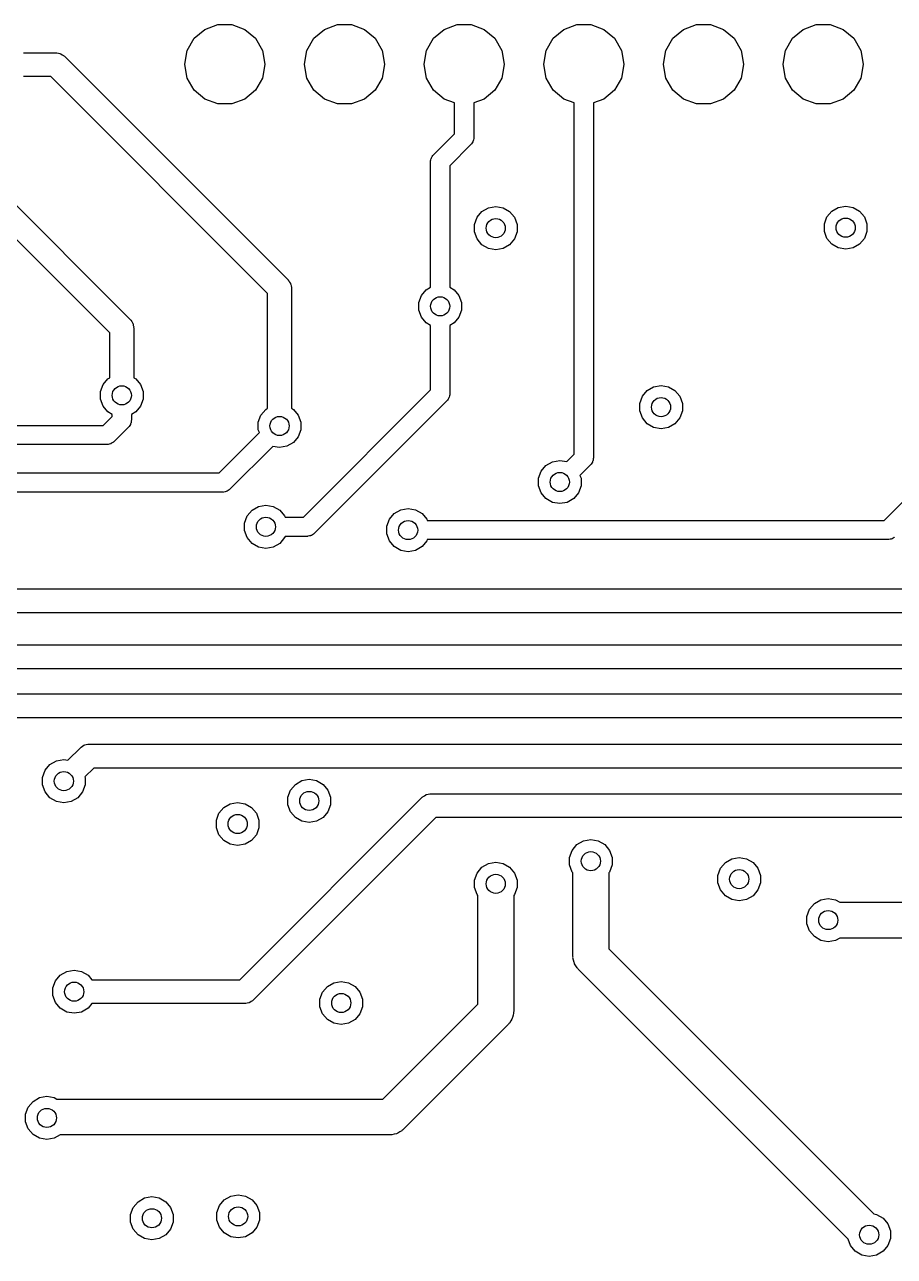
# Model space of a CAD drawing. Extents: x 91.5 to 189.2, y -113.3 to -60.6.
# Drawn here: x 150.19 to 168.65, y -88.08 to -61.93 of the extents above; entities that cross this region are included whole.
import ezdxf

# ---------------------------------------------------------------- set-up
doc = ezdxf.new("R2010")
doc.units = 0
doc.header["$MEASUREMENT"] = 0
doc.layers.add('BLACK', color=7, linetype='CONTINUOUS')

msp = doc.modelspace()

# ---------------------------------------------------------------- linework, layer by layer
at = {"layer": 'Black'}
for p, q in [((154.015, -62.0306), (154.292, -61.9297)), ((154.292, -61.9297), (154.588, -61.9297)), ((154.588, -61.9297), (154.865, -62.0306)), ((156.555, -62.0306), (156.832, -61.9297)), ((156.832, -61.9297), (157.128, -61.9297)), ((157.128, -61.9297), (157.405, -62.0306)), ((159.095, -62.0306), (159.372, -61.9297)), ((159.372, -61.9297), (159.668, -61.9297)), ((159.668, -61.9297), (159.945, -62.0306)), ((161.635, -62.0306), (161.912, -61.9297)), ((161.912, -61.9297), (162.208, -61.9297)), ((162.208, -61.9297), (162.485, -62.0306)), ((164.175, -62.0306), (164.452, -61.9297)), ((164.452, -61.9297), (164.748, -61.9297)), ((164.748, -61.9297), (165.025, -62.0306)), ((166.715, -62.0306), (166.992, -61.9297)), ((166.992, -61.9297), (167.288, -61.9297)), ((167.288, -61.9297), (167.565, -62.0306)), ((153.641, -62.476), (153.789, -62.2204)), ((153.789, -62.2204), (154.015, -62.0306)), ((154.865, -62.0306), (155.091, -62.2204)), ((155.091, -62.2204), (155.239, -62.476)), ((156.181, -62.476), (156.329, -62.2204)), ((156.329, -62.2204), (156.555, -62.0306)), ((157.405, -62.0306), (157.631, -62.2204)), ((157.631, -62.2204), (157.779, -62.476)), ((158.721, -62.476), (158.869, -62.2204)), ((158.869, -62.2204), (159.095, -62.0306)), ((159.945, -62.0306), (160.171, -62.2204)), ((160.171, -62.2204), (160.319, -62.476)), ((161.261, -62.476), (161.409, -62.2204)), ((161.409, -62.2204), (161.635, -62.0306)), ((162.485, -62.0306), (162.711, -62.2204)), ((162.711, -62.2204), (162.859, -62.476)), ((163.801, -62.476), (163.949, -62.2204)), ((163.949, -62.2204), (164.175, -62.0306)), ((165.025, -62.0306), (165.251, -62.2204)), ((165.251, -62.2204), (165.399, -62.476)), ((166.341, -62.476), (166.489, -62.2204)), ((166.489, -62.2204), (166.715, -62.0306)), ((167.565, -62.0306), (167.791, -62.2204)), ((167.791, -62.2204), (167.939, -62.476)), ((153.59, -62.7668), (153.641, -62.476)), ((155.239, -62.476), (155.29, -62.7668)), ((156.13, -62.7668), (156.181, -62.476)), ((157.779, -62.476), (157.83, -62.7668)), ((158.67, -62.7668), (158.721, -62.476)), ((160.319, -62.476), (160.37, -62.7668)), ((161.21, -62.7668), (161.261, -62.476)), ((162.859, -62.476), (162.91, -62.7668)), ((163.75, -62.7668), (163.801, -62.476)), ((165.399, -62.476), (165.45, -62.7668)), ((166.29, -62.7668), (166.341, -62.476)), ((167.939, -62.476), (167.99, -62.7668)), ((150.166, -62.526), (150.85, -62.526)), ((150.85, -62.526), (150.861, -62.5279)), ((150.861, -62.5279), (150.872, -62.527)), ((150.872, -62.527), (150.904, -62.5356)), ((150.904, -62.5356), (150.937, -62.5413)), ((150.937, -62.5413), (150.947, -62.5469)), ((150.947, -62.5469), (150.957, -62.5498)), ((150.957, -62.5498), (150.985, -62.5688)), ((150.985, -62.5688), (151.013, -62.5854)), ((151.013, -62.5854), (151.02, -62.594)), ((151.02, -62.594), (151.03, -62.6004)), ((151.03, -62.6004), (155.78, -67.3504)), ((153.59, -62.7732), (153.59, -62.7668)), ((153.641, -63.064), (153.59, -62.7732)), ((155.29, -62.7732), (155.239, -63.064)), ((155.29, -62.7668), (155.29, -62.7732)), ((156.13, -62.7732), (156.13, -62.7668)), ((156.181, -63.064), (156.13, -62.7732)), ((157.83, -62.7732), (157.779, -63.064)), ((157.83, -62.7668), (157.83, -62.7732)), ((158.67, -62.7732), (158.67, -62.7668)), ((158.721, -63.064), (158.67, -62.7732)), ((160.37, -62.7732), (160.319, -63.064)), ((160.37, -62.7668), (160.37, -62.7732)), ((161.21, -62.7732), (161.21, -62.7668)), ((161.261, -63.064), (161.21, -62.7732)), ((162.91, -62.7732), (162.859, -63.064)), ((162.91, -62.7668), (162.91, -62.7732)), ((163.75, -62.7732), (163.75, -62.7668)), ((163.801, -63.064), (163.75, -62.7732)), ((165.45, -62.7732), (165.399, -63.064)), ((165.45, -62.7668), (165.45, -62.7732)), ((166.29, -62.7732), (166.29, -62.7668)), ((166.341, -63.064), (166.29, -62.7732)), ((167.99, -62.7732), (167.939, -63.064)), ((167.99, -62.7668), (167.99, -62.7732)), ((147.507, -63.2677), (152.43, -68.1904)), ((150.745, -63.034), (150.166, -63.034)), ((155.346, -67.6352), (150.745, -63.034)), ((153.789, -63.3196), (153.641, -63.064)), ((155.239, -63.064), (155.091, -63.3196)), ((156.329, -63.3196), (156.181, -63.064)), ((157.779, -63.064), (157.631, -63.3196)), ((158.869, -63.3196), (158.721, -63.064)), ((160.319, -63.064), (160.171, -63.3196)), ((161.409, -63.3196), (161.261, -63.064)), ((162.859, -63.064), (162.711, -63.3196)), ((163.949, -63.3196), (163.801, -63.064)), ((165.399, -63.064), (165.251, -63.3196)), ((166.489, -63.3196), (166.341, -63.064)), ((167.939, -63.064), (167.791, -63.3196)), ((154.015, -63.5094), (153.789, -63.3196)), ((154.292, -63.6103), (154.015, -63.5094)), ((154.865, -63.5094), (154.588, -63.6103)), ((155.091, -63.3196), (154.865, -63.5094)), ((156.555, -63.5094), (156.329, -63.3196)), ((156.832, -63.6103), (156.555, -63.5094)), ((157.405, -63.5094), (157.128, -63.6103)), ((157.631, -63.3196), (157.405, -63.5094)), ((159.095, -63.5094), (158.869, -63.3196)), ((159.317, -63.5901), (159.095, -63.5094)), ((159.945, -63.5094), (159.723, -63.5901)), ((160.171, -63.3196), (159.945, -63.5094)), ((161.635, -63.5094), (161.409, -63.3196)), ((161.857, -63.5901), (161.635, -63.5094)), ((162.485, -63.5094), (162.263, -63.5901)), ((162.711, -63.3196), (162.485, -63.5094)), ((164.175, -63.5094), (163.949, -63.3196)), ((164.452, -63.6103), (164.175, -63.5094)), ((165.025, -63.5094), (164.748, -63.6103)), ((165.251, -63.3196), (165.025, -63.5094)), ((166.715, -63.5094), (166.489, -63.3196)), ((166.992, -63.6103), (166.715, -63.5094)), ((167.565, -63.5094), (167.288, -63.6103)), ((167.791, -63.3196), (167.565, -63.5094)), ((151.996, -68.4752), (147.095, -63.574)), ((154.588, -63.6103), (154.292, -63.6103)), ((157.128, -63.6103), (156.832, -63.6103)), ((159.317, -64.2458), (159.317, -63.5901)), ((159.723, -63.5901), (159.723, -64.33)), ((161.857, -71.0458), (161.857, -63.5901)), ((162.263, -63.5901), (162.263, -71.13)), ((164.748, -63.6103), (164.452, -63.6103)), ((167.288, -63.6103), (166.992, -63.6103)), ((158.866, -64.6963), (159.317, -64.2458)), ((159.664, -64.4737), (159.213, -64.9242)), ((159.669, -64.4664), (159.664, -64.4737)), ((159.676, -64.4606), (159.669, -64.4664)), ((159.689, -64.4376), (159.676, -64.4606)), ((159.704, -64.4159), (159.689, -64.4376)), ((159.706, -64.4072), (159.704, -64.4159)), ((159.711, -64.3995), (159.706, -64.4072)), ((159.716, -64.3733), (159.711, -64.3995)), ((159.722, -64.3477), (159.716, -64.3733)), ((159.723, -64.33), (159.722, -64.3388)), ((159.722, -64.3388), (159.722, -64.3477)), ((158.807, -64.84), (158.808, -64.8312)), ((158.807, -67.5054), (158.807, -64.84)), ((158.808, -64.8223), (158.814, -64.7967)), ((158.808, -64.8312), (158.808, -64.8223)), ((158.814, -64.7967), (158.819, -64.7705)), ((158.819, -64.7705), (158.824, -64.7628)), ((158.824, -64.7628), (158.826, -64.7541)), ((158.826, -64.7541), (158.841, -64.7324)), ((158.841, -64.7324), (158.854, -64.7094)), ((158.854, -64.7094), (158.861, -64.7036)), ((158.861, -64.7036), (158.866, -64.6963)), ((159.213, -64.9242), (159.213, -67.5054)), ((159.895, -65.8984), (160.033, -65.8187)), ((160.033, -65.8187), (160.19, -65.7911)), ((160.19, -65.7911), (160.347, -65.8187)), ((160.347, -65.8187), (160.485, -65.8984)), ((167.223, -66.0105), (167.325, -65.8884)), ((167.325, -65.8884), (167.463, -65.8087)), ((167.463, -65.8087), (167.62, -65.7811)), ((167.62, -65.7811), (167.777, -65.8087)), ((167.777, -65.8087), (167.915, -65.8884)), ((167.915, -65.8884), (168.017, -66.0105)), ((159.738, -66.1703), (159.793, -66.0205)), ((159.793, -66.0205), (159.895, -65.8984)), ((160.485, -65.8984), (160.587, -66.0205)), ((160.587, -66.0205), (160.642, -66.1703)), ((167.168, -66.1603), (167.223, -66.0105)), ((168.017, -66.0105), (168.072, -66.1603)), ((159.738, -66.3297), (159.738, -66.1703)), ((159.793, -66.4795), (159.738, -66.3297)), ((160.642, -66.3297), (160.587, -66.4795)), ((160.642, -66.1703), (160.642, -66.3297)), ((167.168, -66.3197), (167.168, -66.1603)), ((167.223, -66.4695), (167.168, -66.3197)), ((168.072, -66.3197), (168.017, -66.4695)), ((168.072, -66.1603), (168.072, -66.3197)), ((159.895, -66.6016), (159.793, -66.4795)), ((160.033, -66.6813), (159.895, -66.6016)), ((160.485, -66.6016), (160.347, -66.6813)), ((160.587, -66.4795), (160.485, -66.6016)), ((167.325, -66.5916), (167.223, -66.4695)), ((167.463, -66.6713), (167.325, -66.5916)), ((167.62, -66.6989), (167.463, -66.6713)), ((167.777, -66.6713), (167.62, -66.6989)), ((167.915, -66.5916), (167.777, -66.6713)), ((168.017, -66.4695), (167.915, -66.5916)), ((160.19, -66.7089), (160.033, -66.6813)), ((160.347, -66.6813), (160.19, -66.7089)), ((155.78, -67.3504), (155.786, -67.3595)), ((155.786, -67.3595), (155.795, -67.3667)), ((155.795, -67.3667), (155.811, -67.3955)), ((155.811, -67.3955), (155.83, -67.4227)), ((155.83, -67.4227), (155.833, -67.4334)), ((155.833, -67.4334), (155.839, -67.4431)), ((155.839, -67.4431), (155.844, -67.4758)), ((155.346, -70.0748), (155.346, -67.6352)), ((155.844, -67.4758), (155.853, -67.5079)), ((155.853, -67.5079), (155.852, -67.519)), ((155.852, -67.519), (155.854, -67.53)), ((155.854, -67.53), (155.854, -70.0748)), ((158.558, -67.8303), (158.613, -67.6805)), ((158.613, -67.6805), (158.715, -67.5584)), ((158.715, -67.5584), (158.807, -67.5054)), ((159.213, -67.5054), (159.305, -67.5584)), ((159.305, -67.5584), (159.407, -67.6805)), ((159.407, -67.6805), (159.462, -67.8303)), ((158.558, -67.9897), (158.558, -67.8303)), ((159.462, -67.8303), (159.462, -67.9897)), ((152.43, -68.1904), (152.436, -68.1995)), ((152.436, -68.1995), (152.445, -68.2067)), ((152.445, -68.2067), (152.461, -68.2355)), ((152.461, -68.2355), (152.48, -68.2627)), ((158.613, -68.1395), (158.558, -67.9897)), ((158.715, -68.2616), (158.613, -68.1395)), ((159.407, -68.1395), (159.305, -68.2616)), ((159.462, -67.9897), (159.407, -68.1395)), ((151.996, -69.4248), (151.996, -68.4752)), ((152.48, -68.2627), (152.483, -68.2734)), ((152.483, -68.2734), (152.489, -68.2831)), ((152.489, -68.2831), (152.494, -68.3158)), ((152.494, -68.3158), (152.503, -68.3479)), ((152.503, -68.3479), (152.502, -68.359)), ((152.502, -68.359), (152.504, -68.37)), ((152.504, -68.37), (152.504, -69.4248)), ((158.807, -68.3146), (158.715, -68.2616)), ((158.807, -69.6858), (158.807, -68.3146)), ((159.305, -68.2616), (159.213, -68.3146)), ((159.213, -68.3146), (159.213, -69.77)), ((151.853, -69.5705), (151.955, -69.4484)), ((151.955, -69.4484), (151.996, -69.4248)), ((152.504, -69.4248), (152.545, -69.4484)), ((152.545, -69.4484), (152.647, -69.5705)), ((151.798, -69.7203), (151.853, -69.5705)), ((151.798, -69.8797), (151.798, -69.7203)), ((152.647, -69.5705), (152.702, -69.7203)), ((152.702, -69.7203), (152.702, -69.8797)), ((156.106, -72.3868), (158.807, -69.6858)), ((159.206, -69.8133), (159.201, -69.8395)), ((159.212, -69.7877), (159.206, -69.8133)), ((159.213, -69.77), (159.212, -69.7788)), ((159.212, -69.7788), (159.212, -69.7877)), ((163.303, -69.8205), (163.405, -69.6984)), ((163.405, -69.6984), (163.543, -69.6187)), ((163.543, -69.6187), (163.7, -69.5911)), ((163.7, -69.5911), (163.857, -69.6187)), ((163.857, -69.6187), (163.995, -69.6984)), ((163.995, -69.6984), (164.097, -69.8205)), ((151.853, -70.0295), (151.798, -69.8797)), ((151.955, -70.1516), (151.853, -70.0295)), ((152.647, -70.0295), (152.545, -70.1516)), ((152.702, -69.8797), (152.647, -70.0295)), ((155.305, -70.0984), (155.346, -70.0748)), ((155.854, -70.0748), (155.895, -70.0984)), ((159.154, -69.9137), (156.334, -72.7337)), ((159.159, -69.9064), (159.154, -69.9137)), ((159.166, -69.9006), (159.159, -69.9064)), ((159.179, -69.8776), (159.166, -69.9006)), ((159.194, -69.8559), (159.179, -69.8776)), ((159.196, -69.8472), (159.194, -69.8559)), ((159.201, -69.8395), (159.196, -69.8472)), ((163.248, -69.9703), (163.303, -69.8205)), ((163.248, -70.1297), (163.248, -69.9703)), ((164.097, -69.8205), (164.152, -69.9703)), ((164.152, -69.9703), (164.152, -70.1297)), ((151.856, -70.4368), (152.047, -70.2458)), ((152.047, -70.2046), (151.955, -70.1516)), ((152.047, -70.2458), (152.047, -70.2046)), ((152.453, -70.33), (152.452, -70.3388)), ((152.452, -70.3388), (152.452, -70.3477)), ((152.545, -70.1516), (152.453, -70.2046)), ((152.453, -70.2046), (152.453, -70.33)), ((155.148, -70.3703), (155.203, -70.2205)), ((155.203, -70.2205), (155.305, -70.0984)), ((155.895, -70.0984), (155.997, -70.2205)), ((155.997, -70.2205), (156.052, -70.3703)), ((163.303, -70.2795), (163.248, -70.1297)), ((163.405, -70.4016), (163.303, -70.2795)), ((164.097, -70.2795), (163.995, -70.4016)), ((164.152, -70.1297), (164.097, -70.2795)), ((142.22, -70.4368), (151.856, -70.4368)), ((152.394, -70.4737), (152.084, -70.7837)), ((152.399, -70.4664), (152.394, -70.4737)), ((152.406, -70.4606), (152.399, -70.4664)), ((152.419, -70.4376), (152.406, -70.4606)), ((152.434, -70.4159), (152.419, -70.4376)), ((152.436, -70.4072), (152.434, -70.4159)), ((152.441, -70.3995), (152.436, -70.4072)), ((152.446, -70.3733), (152.441, -70.3995)), ((152.452, -70.3477), (152.446, -70.3733)), ((154.316, -71.4468), (155.171, -70.5919)), ((155.148, -70.5297), (155.148, -70.3703)), ((155.171, -70.5919), (155.148, -70.5297)), ((156.052, -70.5297), (155.997, -70.6795)), ((156.052, -70.3703), (156.052, -70.5297)), ((163.543, -70.4813), (163.405, -70.4016)), ((163.7, -70.5089), (163.543, -70.4813)), ((163.857, -70.4813), (163.7, -70.5089)), ((163.995, -70.4016), (163.857, -70.4813)), ((151.94, -70.8432), (142.304, -70.8432)), ((151.949, -70.8416), (151.94, -70.8432)), ((151.958, -70.8424), (151.949, -70.8416)), ((151.983, -70.8356), (151.958, -70.8424)), ((152.009, -70.8309), (151.983, -70.8356)), ((152.017, -70.8265), (152.009, -70.8309)), ((152.026, -70.8242), (152.017, -70.8265)), ((152.048, -70.8089), (152.026, -70.8242)), ((152.071, -70.7957), (152.048, -70.8089)), ((152.076, -70.7888), (152.071, -70.7957)), ((152.084, -70.7837), (152.076, -70.7888)), ((155.895, -70.8016), (155.757, -70.8813)), ((155.997, -70.6795), (155.895, -70.8016)), ((155.454, -70.8832), (154.544, -71.7937)), ((155.6, -70.9089), (155.454, -70.8832)), ((155.757, -70.8813), (155.6, -70.9089)), ((161.696, -71.2068), (161.857, -71.0458)), ((161.153, -71.4105), (161.255, -71.2884)), ((161.255, -71.2884), (161.393, -71.2087)), ((161.393, -71.2087), (161.55, -71.1811)), ((161.55, -71.1811), (161.696, -71.2068)), ((162.204, -71.2737), (161.979, -71.4981)), ((162.209, -71.2664), (162.204, -71.2737)), ((162.216, -71.2606), (162.209, -71.2664)), ((162.229, -71.2376), (162.216, -71.2606)), ((162.244, -71.2159), (162.229, -71.2376)), ((162.246, -71.2072), (162.244, -71.2159)), ((162.251, -71.1995), (162.246, -71.2072)), ((162.256, -71.1733), (162.251, -71.1995)), ((162.262, -71.1477), (162.256, -71.1733)), ((162.263, -71.13), (162.262, -71.1388)), ((162.262, -71.1388), (162.262, -71.1477)), ((143.04, -71.4468), (154.316, -71.4468)), ((161.098, -71.5603), (161.153, -71.4105)), ((161.098, -71.7197), (161.098, -71.5603)), ((161.979, -71.4981), (162.002, -71.5603)), ((162.002, -71.5603), (162.002, -71.7197)), ((168.436, -72.4568), (169.46, -71.4326)), ((154.4, -71.8532), (143.124, -71.8532)), ((154.409, -71.8516), (154.4, -71.8532)), ((154.418, -71.8524), (154.409, -71.8516)), ((154.443, -71.8456), (154.418, -71.8524)), ((154.469, -71.8409), (154.443, -71.8456)), ((154.477, -71.8365), (154.469, -71.8409)), ((154.486, -71.8342), (154.477, -71.8365)), ((154.508, -71.8189), (154.486, -71.8342)), ((154.531, -71.8057), (154.508, -71.8189)), ((154.536, -71.7988), (154.531, -71.8057)), ((154.544, -71.7937), (154.536, -71.7988)), ((161.153, -71.8695), (161.098, -71.7197)), ((161.255, -71.9916), (161.153, -71.8695)), ((161.947, -71.8695), (161.845, -71.9916)), ((162.002, -71.7197), (161.947, -71.8695)), ((155.015, -72.2384), (155.153, -72.1587)), ((155.153, -72.1587), (155.31, -72.1311)), ((155.31, -72.1311), (155.467, -72.1587)), ((155.467, -72.1587), (155.605, -72.2384)), ((161.393, -72.0713), (161.255, -71.9916)), ((161.55, -72.0989), (161.393, -72.0713)), ((161.707, -72.0713), (161.55, -72.0989)), ((161.845, -71.9916), (161.707, -72.0713)), ((154.858, -72.5103), (154.913, -72.3605)), ((154.913, -72.3605), (155.015, -72.2384)), ((155.605, -72.2384), (155.707, -72.3605)), ((155.707, -72.3605), (155.717, -72.3868)), ((155.717, -72.3868), (156.106, -72.3868)), ((157.878, -72.5803), (157.933, -72.4305)), ((157.933, -72.4305), (158.035, -72.3084)), ((158.035, -72.3084), (158.173, -72.2287)), ((158.173, -72.2287), (158.33, -72.2011)), ((158.33, -72.2011), (158.487, -72.2287)), ((158.487, -72.2287), (158.625, -72.3084)), ((158.625, -72.3084), (158.727, -72.4305)), ((158.727, -72.4305), (158.737, -72.4568)), ((154.858, -72.6697), (154.858, -72.5103)), ((154.913, -72.8195), (154.858, -72.6697)), ((157.878, -72.7397), (157.878, -72.5803)), ((158.737, -72.4568), (168.436, -72.4568)), ((155.015, -72.9416), (154.913, -72.8195)), ((155.153, -73.0213), (155.015, -72.9416)), ((155.605, -72.9416), (155.467, -73.0213)), ((155.707, -72.8195), (155.605, -72.9416)), ((155.717, -72.7932), (155.707, -72.8195)), ((156.19, -72.7932), (155.717, -72.7932)), ((156.199, -72.7916), (156.19, -72.7932)), ((156.208, -72.7924), (156.199, -72.7916)), ((156.233, -72.7856), (156.208, -72.7924)), ((156.259, -72.7809), (156.233, -72.7856)), ((156.267, -72.7765), (156.259, -72.7809)), ((156.276, -72.7742), (156.267, -72.7765)), ((156.298, -72.7589), (156.276, -72.7742)), ((156.321, -72.7457), (156.298, -72.7589)), ((156.326, -72.7388), (156.321, -72.7457)), ((156.334, -72.7337), (156.326, -72.7388)), ((157.933, -72.8895), (157.878, -72.7397)), ((158.035, -73.0116), (157.933, -72.8895)), ((158.727, -72.8895), (158.625, -73.0116)), ((158.737, -72.8632), (158.727, -72.8895)), ((168.52, -72.8632), (158.737, -72.8632)), ((168.529, -72.8616), (168.52, -72.8632)), ((168.538, -72.8624), (168.529, -72.8616)), ((168.563, -72.8556), (168.538, -72.8624)), ((168.589, -72.8509), (168.563, -72.8556)), ((168.597, -72.8465), (168.589, -72.8509)), ((168.606, -72.8442), (168.597, -72.8465)), ((168.628, -72.8289), (168.606, -72.8442)), ((168.651, -72.8157), (168.628, -72.8289)), ((168.656, -72.8088), (168.651, -72.8157)), ((155.31, -73.0489), (155.153, -73.0213)), ((155.467, -73.0213), (155.31, -73.0489)), ((158.173, -73.0913), (158.035, -73.0116)), ((158.33, -73.1189), (158.173, -73.0913)), ((158.487, -73.0913), (158.33, -73.1189)), ((158.625, -73.0116), (158.487, -73.0913)), ((144.04, -73.906), (174.735, -73.906)), ((174.84, -74.414), (144.145, -74.414)), ((144.64, -75.096), (176.605, -75.096)), ((176.71, -75.604), (144.745, -75.604)), ((145.55, -76.136), (178.485, -76.136)), ((178.59, -76.644), (145.655, -76.644)), ((151.105, -77.546), (151.37, -77.2804)), ((151.37, -77.2804), (151.38, -77.274)), ((151.38, -77.274), (151.387, -77.2654)), ((151.387, -77.2654), (151.415, -77.2488)), ((151.415, -77.2488), (151.443, -77.2298)), ((151.443, -77.2298), (151.453, -77.2269)), ((151.453, -77.2269), (151.463, -77.2213)), ((151.463, -77.2213), (151.496, -77.2156)), ((151.496, -77.2156), (151.528, -77.207)), ((151.528, -77.207), (151.539, -77.2079)), ((151.539, -77.2079), (151.55, -77.206)), ((151.55, -77.206), (175.25, -77.206)), ((150.623, -77.7605), (150.725, -77.6384)), ((150.725, -77.6384), (150.863, -77.5587)), ((150.863, -77.5587), (151.02, -77.5311)), ((151.02, -77.5311), (151.105, -77.546)), ((150.568, -77.9103), (150.623, -77.7605)), ((150.568, -78.0697), (150.568, -77.9103)), ((151.655, -77.714), (151.468, -77.9007)), ((151.468, -77.9007), (151.472, -77.9103)), ((151.472, -77.9103), (151.472, -78.0697)), ((175.145, -77.714), (151.655, -77.714)), ((150.623, -78.2195), (150.568, -78.0697)), ((151.472, -78.0697), (151.417, -78.2195)), ((155.778, -78.3303), (155.833, -78.1805)), ((155.833, -78.1805), (155.935, -78.0584)), ((155.935, -78.0584), (156.073, -77.9787)), ((156.073, -77.9787), (156.23, -77.9511)), ((156.23, -77.9511), (156.387, -77.9787)), ((156.387, -77.9787), (156.525, -78.0584)), ((156.525, -78.0584), (156.627, -78.1805)), ((156.627, -78.1805), (156.682, -78.3303)), ((150.725, -78.3416), (150.623, -78.2195)), ((150.863, -78.4213), (150.725, -78.3416)), ((151.02, -78.4489), (150.863, -78.4213)), ((151.177, -78.4213), (151.02, -78.4489)), ((151.315, -78.3416), (151.177, -78.4213)), ((151.417, -78.2195), (151.315, -78.3416)), ((154.553, -78.4687), (154.71, -78.4411)), ((154.71, -78.4411), (154.867, -78.4687)), ((154.755, -82.206), (158.63, -78.3304)), ((155.778, -78.4897), (155.778, -78.3303)), ((156.682, -78.3303), (156.682, -78.4897)), ((158.63, -78.3304), (158.64, -78.324)), ((158.64, -78.324), (158.647, -78.3154)), ((158.647, -78.3154), (158.675, -78.2988)), ((158.675, -78.2988), (158.703, -78.2798)), ((158.703, -78.2798), (158.713, -78.2769)), ((158.713, -78.2769), (158.723, -78.2713)), ((158.723, -78.2713), (158.756, -78.2656)), ((158.756, -78.2656), (158.788, -78.257)), ((158.788, -78.257), (158.799, -78.2579)), ((158.799, -78.2579), (158.81, -78.256)), ((158.81, -78.256), (174.14, -78.256)), ((154.258, -78.8203), (154.313, -78.6705)), ((154.313, -78.6705), (154.415, -78.5484)), ((154.415, -78.5484), (154.553, -78.4687)), ((154.867, -78.4687), (155.005, -78.5484)), ((155.005, -78.5484), (155.107, -78.6705)), ((155.107, -78.6705), (155.162, -78.8203)), ((155.833, -78.6395), (155.778, -78.4897)), ((155.935, -78.7616), (155.833, -78.6395)), ((156.627, -78.6395), (156.525, -78.7616)), ((156.682, -78.4897), (156.627, -78.6395)), ((154.258, -78.9797), (154.258, -78.8203)), ((158.915, -78.764), (155.04, -82.6396)), ((155.162, -78.8203), (155.162, -78.9797)), ((156.073, -78.8413), (155.935, -78.7616)), ((156.23, -78.8689), (156.073, -78.8413)), ((156.387, -78.8413), (156.23, -78.8689)), ((156.525, -78.7616), (156.387, -78.8413)), ((174.035, -78.764), (158.915, -78.764)), ((154.313, -79.1295), (154.258, -78.9797)), ((154.415, -79.2516), (154.313, -79.1295)), ((155.107, -79.1295), (155.005, -79.2516)), ((155.162, -78.9797), (155.107, -79.1295)), ((162.053, -79.2587), (162.21, -79.2311)), ((162.21, -79.2311), (162.367, -79.2587)), ((154.553, -79.3313), (154.415, -79.2516)), ((154.71, -79.3589), (154.553, -79.3313)), ((154.867, -79.3313), (154.71, -79.3589)), ((155.005, -79.2516), (154.867, -79.3313)), ((161.758, -79.6103), (161.813, -79.4605)), ((161.813, -79.4605), (161.915, -79.3384)), ((161.915, -79.3384), (162.053, -79.2587)), ((162.367, -79.2587), (162.505, -79.3384)), ((162.505, -79.3384), (162.607, -79.4605)), ((162.607, -79.4605), (162.662, -79.6103)), ((159.895, -79.8184), (160.033, -79.7387)), ((160.033, -79.7387), (160.19, -79.7111)), ((160.19, -79.7111), (160.347, -79.7387)), ((160.347, -79.7387), (160.485, -79.8184)), ((161.758, -79.7697), (161.758, -79.6103)), ((162.662, -79.6103), (162.662, -79.7697)), ((164.963, -79.8405), (165.065, -79.7184)), ((165.065, -79.7184), (165.203, -79.6387)), ((165.203, -79.6387), (165.36, -79.6111)), ((165.36, -79.6111), (165.517, -79.6387)), ((165.517, -79.6387), (165.655, -79.7184)), ((165.655, -79.7184), (165.757, -79.8405)), ((159.738, -80.0903), (159.793, -79.9405)), ((159.793, -79.9405), (159.895, -79.8184)), ((160.485, -79.8184), (160.587, -79.9405)), ((160.587, -79.9405), (160.642, -80.0903)), ((161.813, -79.9195), (161.758, -79.7697)), ((161.829, -79.9391), (161.813, -79.9195)), ((161.829, -81.71), (161.829, -79.9391)), ((162.607, -79.9195), (162.591, -79.9391)), ((162.591, -79.9391), (162.591, -81.5522)), ((162.662, -79.7697), (162.607, -79.9195)), ((164.908, -79.9903), (164.963, -79.8405)), ((164.908, -80.1497), (164.908, -79.9903)), ((165.757, -79.8405), (165.812, -79.9903)), ((165.812, -79.9903), (165.812, -80.1497)), ((159.738, -80.2497), (159.738, -80.0903)), ((159.793, -80.3995), (159.738, -80.2497)), ((160.642, -80.2497), (160.587, -80.3995)), ((160.642, -80.0903), (160.642, -80.2497)), ((164.963, -80.2995), (164.908, -80.1497)), ((165.812, -80.1497), (165.757, -80.2995)), ((159.809, -80.4191), (159.793, -80.3995)), ((159.809, -82.7222), (159.809, -80.4191)), ((160.587, -80.3995), (160.571, -80.4191)), ((160.571, -80.4191), (160.571, -82.88)), ((165.065, -80.4216), (164.963, -80.2995)), ((165.203, -80.5013), (165.065, -80.4216)), ((165.36, -80.5289), (165.203, -80.5013)), ((165.517, -80.5013), (165.36, -80.5289)), ((165.655, -80.4216), (165.517, -80.5013)), ((165.757, -80.2995), (165.655, -80.4216)), ((166.955, -80.5884), (167.093, -80.5087)), ((167.093, -80.5087), (167.25, -80.4811)), ((167.25, -80.4811), (167.407, -80.5087)), ((167.407, -80.5087), (167.494, -80.559)), ((166.798, -80.8603), (166.853, -80.7105)), ((166.853, -80.7105), (166.955, -80.5884)), ((167.494, -80.559), (173.84, -80.559)), ((166.798, -81.0197), (166.798, -80.8603)), ((166.853, -81.1695), (166.798, -81.0197)), ((166.955, -81.2916), (166.853, -81.1695)), ((167.093, -81.3713), (166.955, -81.2916)), ((167.494, -81.321), (167.407, -81.3713)), ((173.682, -81.321), (167.494, -81.321)), ((162.591, -81.5522), (168.217, -87.1782)), ((167.25, -81.3989), (167.093, -81.3713)), ((167.407, -81.3713), (167.25, -81.3989)), ((161.832, -81.7265), (161.829, -81.71)), ((161.83, -81.7432), (161.832, -81.7265)), ((161.843, -81.7913), (161.83, -81.7432)), ((161.852, -81.8403), (161.843, -81.7913)), ((161.86, -81.8548), (161.852, -81.8403)), ((150.843, -82.2305), (150.945, -82.1084)), ((150.945, -82.1084), (151.083, -82.0287)), ((151.083, -82.0287), (151.24, -82.0011)), ((151.24, -82.0011), (151.397, -82.0287)), ((151.397, -82.0287), (151.535, -82.1084)), ((151.535, -82.1084), (151.617, -82.206)), ((161.865, -81.871), (161.86, -81.8548)), ((161.893, -81.9118), (161.865, -81.871)), ((161.918, -81.9549), (161.893, -81.9118)), ((161.931, -81.9657), (161.918, -81.9549)), ((161.941, -81.9794), (161.931, -81.9657)), ((167.672, -87.7109), (161.941, -81.9794)), ((150.788, -82.3803), (150.843, -82.2305)), ((151.617, -82.206), (154.755, -82.206)), ((156.513, -82.4705), (156.615, -82.3484)), ((156.615, -82.3484), (156.753, -82.2687)), ((156.753, -82.2687), (156.91, -82.2411)), ((156.91, -82.2411), (157.067, -82.2687)), ((157.067, -82.2687), (157.205, -82.3484)), ((157.205, -82.3484), (157.307, -82.4705)), ((150.788, -82.5397), (150.788, -82.3803)), ((150.843, -82.6895), (150.788, -82.5397)), ((156.458, -82.6203), (156.513, -82.4705)), ((156.458, -82.7797), (156.458, -82.6203)), ((157.307, -82.4705), (157.362, -82.6203)), ((157.362, -82.6203), (157.362, -82.7797)), ((150.945, -82.8116), (150.843, -82.6895)), ((151.083, -82.8913), (150.945, -82.8116)), ((151.24, -82.9189), (151.083, -82.8913)), ((151.397, -82.8913), (151.24, -82.9189)), ((151.535, -82.8116), (151.397, -82.8913)), ((151.617, -82.714), (151.535, -82.8116)), ((154.86, -82.714), (151.617, -82.714)), ((154.871, -82.7121), (154.86, -82.714)), ((154.882, -82.713), (154.871, -82.7121)), ((154.914, -82.7044), (154.882, -82.713)), ((154.947, -82.6987), (154.914, -82.7044)), ((154.957, -82.6931), (154.947, -82.6987)), ((154.967, -82.6902), (154.957, -82.6931)), ((154.995, -82.6712), (154.967, -82.6902)), ((155.023, -82.6546), (154.995, -82.6712)), ((155.03, -82.646), (155.023, -82.6546)), ((155.04, -82.6396), (155.03, -82.646)), ((156.513, -82.9295), (156.458, -82.7797)), ((157.362, -82.7797), (157.307, -82.9295)), ((157.792, -84.739), (159.809, -82.7222)), ((160.571, -82.88), (160.568, -82.8965)), ((156.615, -83.0516), (156.513, -82.9295)), ((156.753, -83.1313), (156.615, -83.0516)), ((156.91, -83.1589), (156.753, -83.1313)), ((157.067, -83.1313), (156.91, -83.1589)), ((157.205, -83.0516), (157.067, -83.1313)), ((157.307, -82.9295), (157.205, -83.0516)), ((160.459, -83.1494), (158.219, -85.3894)), ((160.469, -83.1357), (160.459, -83.1494)), ((160.482, -83.1249), (160.469, -83.1357)), ((160.507, -83.0818), (160.482, -83.1249)), ((160.535, -83.041), (160.507, -83.0818)), ((160.54, -83.0248), (160.535, -83.041)), ((160.548, -83.0103), (160.54, -83.0248)), ((160.557, -82.9613), (160.548, -83.0103)), ((160.57, -82.9132), (160.557, -82.9613)), ((160.568, -82.8965), (160.57, -82.9132)), ((150.365, -84.7884), (150.503, -84.7087)), ((150.503, -84.7087), (150.66, -84.6811)), ((150.66, -84.6811), (150.817, -84.7087)), ((150.817, -84.7087), (150.869, -84.739)), ((150.208, -85.0603), (150.263, -84.9105)), ((150.263, -84.9105), (150.365, -84.7884)), ((150.869, -84.739), (157.792, -84.739)), ((150.208, -85.2197), (150.208, -85.0603)), ((150.263, -85.3695), (150.208, -85.2197)), ((150.365, -85.4916), (150.263, -85.3695)), ((150.503, -85.5713), (150.365, -85.4916)), ((150.939, -85.501), (150.817, -85.5713)), ((157.95, -85.501), (150.939, -85.501)), ((157.967, -85.4981), (157.95, -85.501)), ((157.983, -85.4995), (157.967, -85.4981)), ((158.031, -85.4867), (157.983, -85.4995)), ((158.08, -85.478), (158.031, -85.4867)), ((158.095, -85.4696), (158.08, -85.478)), ((158.111, -85.4653), (158.095, -85.4696)), ((158.152, -85.4368), (158.111, -85.4653)), ((158.195, -85.4119), (158.152, -85.4368)), ((158.206, -85.399), (158.195, -85.4119)), ((158.219, -85.3894), (158.206, -85.399)), ((150.66, -85.5989), (150.503, -85.5713)), ((150.817, -85.5713), (150.66, -85.5989)), ((152.733, -86.8387), (152.89, -86.8111)), ((152.89, -86.8111), (153.047, -86.8387)), ((154.425, -86.8784), (154.563, -86.7987)), ((154.563, -86.7987), (154.72, -86.7711)), ((154.72, -86.7711), (154.877, -86.7987)), ((154.877, -86.7987), (155.015, -86.8784)), ((152.438, -87.1903), (152.493, -87.0405)), ((152.493, -87.0405), (152.595, -86.9184)), ((152.595, -86.9184), (152.733, -86.8387)), ((153.047, -86.8387), (153.185, -86.9184)), ((153.185, -86.9184), (153.287, -87.0405)), ((153.287, -87.0405), (153.342, -87.1903)), ((154.268, -87.1503), (154.323, -87.0005)), ((154.323, -87.0005), (154.425, -86.8784)), ((155.015, -86.8784), (155.117, -87.0005)), ((155.117, -87.0005), (155.172, -87.1503)), ((152.438, -87.3497), (152.438, -87.1903)), ((153.342, -87.1903), (153.342, -87.3497)), ((154.268, -87.3097), (154.268, -87.1503)), ((154.323, -87.4595), (154.268, -87.3097)), ((155.172, -87.3097), (155.117, -87.4595)), ((155.172, -87.1503), (155.172, -87.3097)), ((168.217, -87.1782), (168.277, -87.1887)), ((168.277, -87.1887), (168.415, -87.2684)), ((168.415, -87.2684), (168.517, -87.3905)), ((152.493, -87.4995), (152.438, -87.3497)), ((152.595, -87.6216), (152.493, -87.4995)), ((153.287, -87.4995), (153.185, -87.6216)), ((153.342, -87.3497), (153.287, -87.4995)), ((154.425, -87.5816), (154.323, -87.4595)), ((154.563, -87.6613), (154.425, -87.5816)), ((155.015, -87.5816), (154.877, -87.6613)), ((155.117, -87.4595), (155.015, -87.5816)), ((168.517, -87.3905), (168.572, -87.5403)), ((168.572, -87.5403), (168.572, -87.6997)), ((152.733, -87.7013), (152.595, -87.6216)), ((152.89, -87.7289), (152.733, -87.7013)), ((153.047, -87.7013), (152.89, -87.7289)), ((153.185, -87.6216), (153.047, -87.7013)), ((154.72, -87.6889), (154.563, -87.6613)), ((154.877, -87.6613), (154.72, -87.6889)), ((167.723, -87.8495), (167.672, -87.7109)), ((167.825, -87.9716), (167.723, -87.8495)), ((168.517, -87.8495), (168.415, -87.9716)), ((168.572, -87.6997), (168.517, -87.8495)), ((167.963, -88.0513), (167.825, -87.9716)), ((168.12, -88.0789), (167.963, -88.0513)), ((168.277, -88.0513), (168.12, -88.0789)), ((168.415, -87.9716), (168.277, -88.0513))]:
    msp.add_line(p, q, dxfattribs=at)
for centre in [(160.19, -66.25), (167.62, -66.24), (159.01, -67.91), (152.25, -69.8), (163.7, -70.05), (155.6, -70.45), (161.55, -71.64), (155.31, -72.59), (158.33, -72.66), (151.02, -77.99), (156.23, -78.41), (154.71, -78.9), (162.21, -79.69), (160.19, -80.17), (165.36, -80.07), (167.25, -80.94), (151.24, -82.46), (156.91, -82.7), (150.66, -85.14), (152.89, -87.27), (154.72, -87.23), (168.12, -87.62)]:
    msp.add_circle(centre, 0.2032, dxfattribs=at)

doc.saveas('drawing.dxf')
